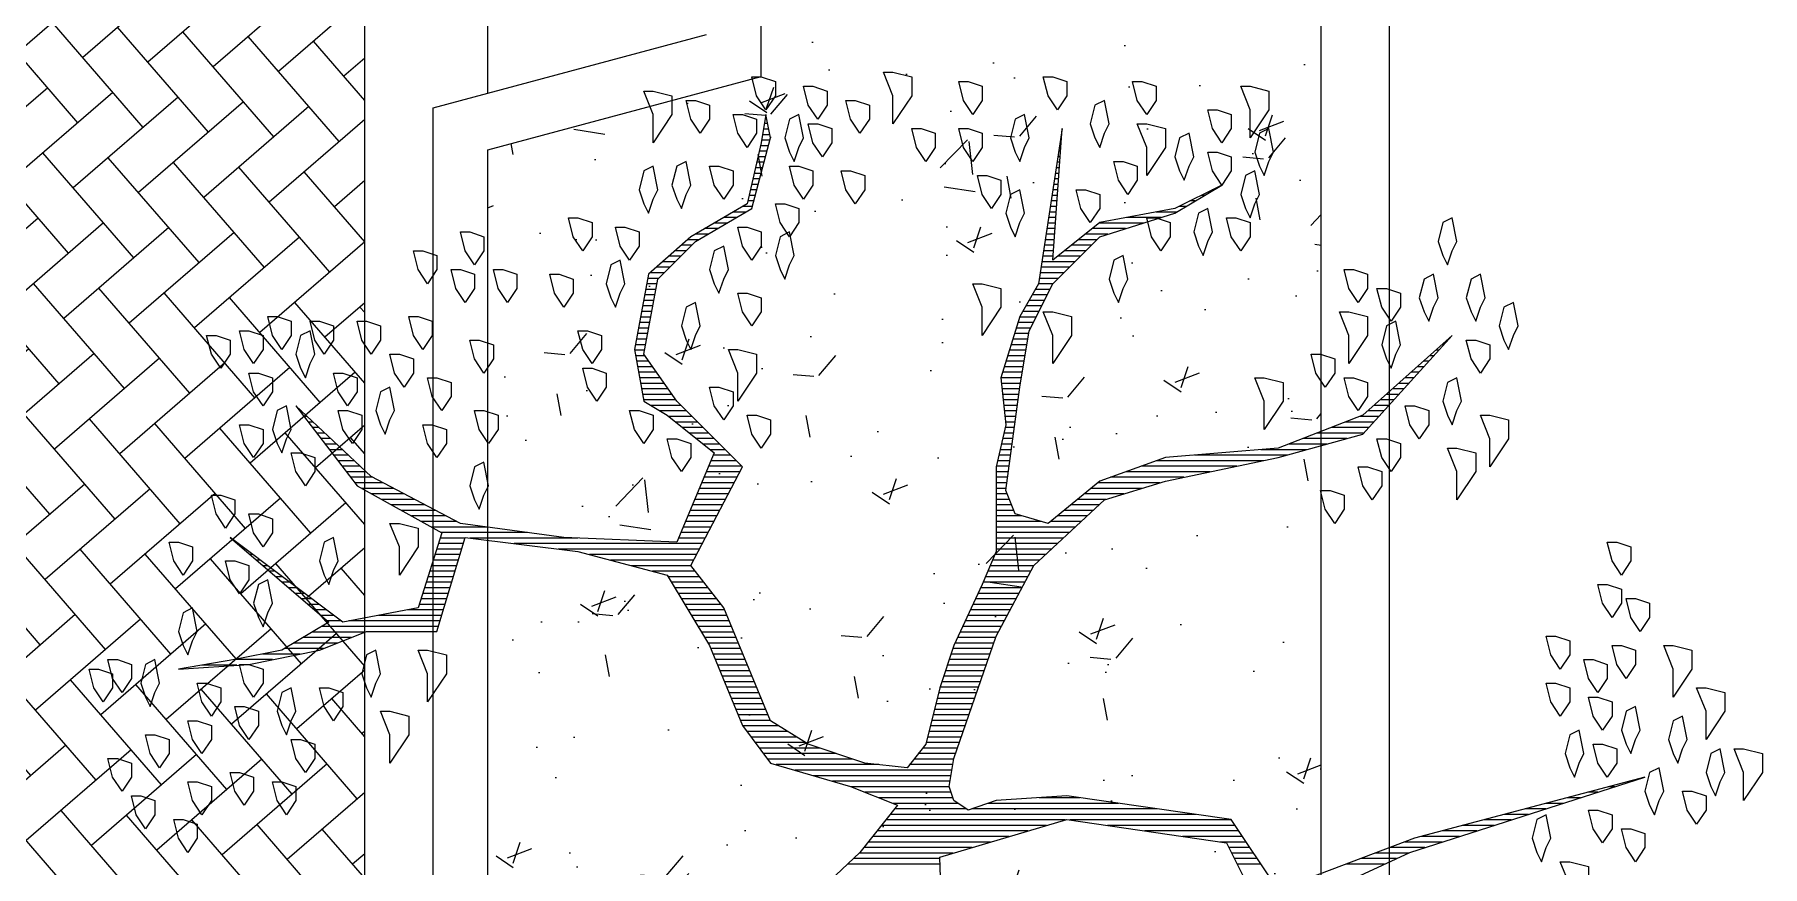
# Model space of a CAD drawing. Header units: metres. Extents: x 12093 to 20303, y 514 to 1412.
# Drawn here: x 19839.385 to 19843.178, y 792.798 to 794.624 of the extents above; entities that cross this region are included whole.
import ezdxf

# ---------------------------------------------------------------- set-up
doc = ezdxf.new("R2010")
doc.units = ezdxf.units.M
doc.layers.get('0').update_dxf_attribs({"lineweight": 13})
for name, color, linetype, lineweight in [('0-JARDI', 72, 'Continuous', 13), ('ARBOLES', 52, 'Continuous', 13), ('grass', 64, 'Continuous', 13), ('MANZANAS-ORIGINALES', 147, 'Continuous', 9), ('text.-piso', 35, 'Continuous', 5)]:
    doc.layers.add(name, color=color, linetype=linetype, lineweight=lineweight)

# ---------------------------------------------------------------- blocks, each defined once
blk = doc.blocks.new('*X7')
at = {"color": 0}
for p, q in [((16.8996, 16.6), (16.9686, 16.6)), ((17.1231, 16.6), (17.1663, 16.6)), ((17.7037, 16.6), (17.8712, 16.6)), ((16.8265, 16.57), (16.8895, 16.57)), ((16.8565, 16.58), (16.9159, 16.58)), ((16.8781, 16.59), (16.9423, 16.59)), ((17.1297, 16.59), (17.1713, 16.59)), ((17.1364, 16.58), (17.1763, 16.58)), ((17.1431, 16.57), (17.1813, 16.57)), ((17.646, 16.57), (17.8418, 16.57)), ((17.6798, 16.58), (17.8501, 16.58)), ((17.7041, 16.59), (17.8606, 16.59)), ((16.7328, 16.54), (16.7955, 16.54)), ((16.764, 16.55), (16.8332, 16.55)), ((16.7953, 16.56), (16.8632, 16.56)), ((17.1497, 16.56), (17.1971, 16.56)), ((17.1564, 16.55), (17.2651, 16.55)), ((17.163, 16.54), (17.3331, 16.54)), ((17.5448, 16.54), (17.8178, 16.54)), ((17.5785, 16.55), (17.8258, 16.55)), ((17.6123, 16.56), (17.8338, 16.56)), ((16.639, 16.51), (16.6824, 16.51)), ((16.6703, 16.52), (16.7201, 16.52)), ((16.7015, 16.53), (16.7578, 16.53)), ((17.1697, 16.53), (17.401, 16.53)), ((17.1764, 16.52), (17.469, 16.52)), ((17.2412, 16.51), (17.7938, 16.51)), ((17.4773, 16.52), (17.8018, 16.52)), ((17.511, 16.53), (17.8098, 16.53)), ((16.5453, 16.48), (16.5693, 16.48)), ((16.5765, 16.49), (16.607, 16.49)), ((16.6078, 16.5), (16.6447, 16.5)), ((17.3112, 16.5), (17.6466, 16.5)), ((17.3812, 16.49), (17.6166, 16.49)), ((17.4512, 16.48), (17.5245, 16.48)), ((17.6564, 16.5), (17.7858, 16.5)), ((17.6714, 16.49), (17.7899, 16.49)), ((17.6804, 16.48), (17.8149, 16.48)), ((16.4515, 16.45), (16.4563, 16.45)), ((16.4828, 16.46), (16.494, 16.46)), ((16.514, 16.47), (16.5317, 16.47)), ((17.6837, 16.47), (17.8399, 16.47)), ((17.6855, 16.45), (17.8986, 16.45)), ((17.687, 16.46), (17.8649, 16.46)), ((17.6805, 16.42), (17.7592, 16.42)), ((17.6822, 16.43), (17.9666, 16.43)), ((17.6839, 16.44), (17.9326, 16.44)), ((17.8145, 16.42), (18.0006, 16.42)), ((17.6722, 16.39), (17.7352, 16.39)), ((17.6757, 16.4), (17.7432, 16.4)), ((17.6789, 16.41), (17.7512, 16.41)), ((17.8617, 16.41), (18.0157, 16.41)), ((17.8916, 16.4), (18.0232, 16.4)), ((17.9216, 16.39), (18.0307, 16.39)), ((17.6584, 16.35), (17.7214, 16.35)), ((17.6618, 16.36), (17.7239, 16.36)), ((17.6653, 16.37), (17.7264, 16.37)), ((17.6687, 16.38), (17.7289, 16.38)), ((17.9473, 16.38), (18.0382, 16.38)), ((17.9633, 16.37), (18.0457, 16.37)), ((17.9793, 16.36), (18.0532, 16.36)), ((17.9953, 16.35), (18.0607, 16.35)), ((17.648, 16.32), (17.7139, 16.32)), ((17.6514, 16.33), (17.7164, 16.33)), ((17.6549, 16.34), (17.7189, 16.34)), ((18.0106, 16.34), (18.0651, 16.34)), ((18.0147, 16.33), (18.0692, 16.33)), ((18.0189, 16.32), (18.0733, 16.32)), ((17.6376, 16.29), (17.7064, 16.29)), ((17.6411, 16.3), (17.7089, 16.3)), ((17.6445, 16.31), (17.7114, 16.31)), ((18.0231, 16.31), (18.0774, 16.31)), ((18.0272, 16.3), (18.0816, 16.3)), ((18.0314, 16.29), (18.0857, 16.29)), ((17.6272, 16.26), (17.6971, 16.26)), ((17.6307, 16.27), (17.7005, 16.27)), ((17.6341, 16.28), (17.7038, 16.28)), ((18.0356, 16.28), (18.0898, 16.28)), ((18.0397, 16.27), (18.0939, 16.27)), ((18.0439, 16.26), (18.098, 16.26)), ((17.6168, 16.23), (17.6871, 16.23)), ((17.6203, 16.24), (17.6905, 16.24)), ((17.6237, 16.25), (17.6938, 16.25)), ((18.0481, 16.25), (18.1021, 16.25)), ((18.0522, 16.24), (18.1063, 16.24)), ((18.0564, 16.23), (18.1104, 16.23)), ((18.9115, 16.23), (18.9795, 16.23)), ((18.9759, 16.24), (19.0395, 16.24)), ((17.6064, 16.2), (17.6766, 16.2)), ((17.6099, 16.21), (17.6805, 16.21)), ((17.6134, 16.22), (17.6838, 16.22)), ((18.0606, 16.22), (18.1145, 16.22)), ((18.0647, 16.21), (18.1186, 16.21)), ((18.0689, 16.2), (18.1236, 16.2)), ((18.7941, 16.2), (18.873, 16.2)), ((18.8191, 16.21), (18.8896, 16.21)), ((18.8615, 16.22), (18.9295, 16.22)), ((17.5928, 16.17), (17.6627, 16.17)), ((17.5981, 16.18), (17.6673, 16.18)), ((17.603, 16.19), (17.6719, 16.19)), ((18.0731, 16.19), (18.1296, 16.19)), ((18.0772, 16.18), (18.1356, 16.18)), ((18.0814, 16.17), (18.1416, 16.17)), ((18.6114, 16.17), (18.823, 16.17)), ((18.7441, 16.18), (18.8396, 16.18)), ((18.7691, 16.19), (18.8563, 16.19)), ((17.5768, 16.14), (17.6489, 16.14)), ((17.5821, 16.15), (17.6535, 16.15)), ((17.5874, 16.16), (17.6581, 16.16)), ((18.0856, 16.16), (18.1476, 16.16)), ((18.0897, 16.15), (18.1536, 16.15)), ((18.0939, 16.14), (18.1596, 16.14)), ((18.6024, 16.14), (18.6667, 16.14)), ((18.6054, 16.15), (18.7201, 16.15)), ((18.6084, 16.16), (18.7734, 16.16)), ((18.7869, 16.16), (18.812, 16.16)), ((18.8002, 16.15), (18.8237, 16.15)), ((18.8135, 16.14), (18.8354, 16.14)), ((17.5554, 16.1), (17.6304, 16.1)), ((17.5608, 16.11), (17.635, 16.11)), ((17.5661, 16.12), (17.6396, 16.12)), ((17.5714, 16.13), (17.6443, 16.13)), ((18.1004, 16.13), (18.1656, 16.13)), ((18.1082, 16.12), (18.1716, 16.12)), ((18.116, 16.11), (18.1776, 16.11)), ((18.1237, 16.1), (18.1836, 16.1)), ((18.5904, 16.1), (18.6367, 16.1)), ((18.5934, 16.11), (18.6398, 16.11)), ((18.5964, 16.12), (18.6429, 16.12)), ((18.5994, 16.13), (18.6461, 16.13)), ((18.8269, 16.13), (18.847, 16.13)), ((18.8402, 16.12), (18.8587, 16.12)), ((18.8535, 16.11), (18.8704, 16.11)), ((18.8669, 16.1), (18.882, 16.1)), ((17.5394, 16.07), (17.6174, 16.07)), ((17.5448, 16.08), (17.6216, 16.08)), ((17.5501, 16.09), (17.6259, 16.09)), ((18.1315, 16.09), (18.1896, 16.09)), ((18.1393, 16.08), (18.1956, 16.08)), ((18.1471, 16.07), (18.2239, 16.07)), ((18.5814, 16.07), (18.6273, 16.07)), ((18.5844, 16.08), (18.6304, 16.08)), ((18.5874, 16.09), (18.6336, 16.09)), ((18.8802, 16.09), (18.8937, 16.09)), ((18.8935, 16.08), (18.9054, 16.08)), ((18.9069, 16.07), (18.917, 16.07)), ((17.5127, 16.04), (17.6045, 16.04)), ((17.5234, 16.05), (17.6088, 16.05)), ((17.5341, 16.06), (17.6131, 16.06)), ((18.1444, 16.04), (18.3379, 16.04)), ((18.1497, 16.05), (18.2999, 16.05)), ((18.1549, 16.06), (18.2619, 16.06)), ((18.5724, 16.04), (18.6179, 16.04)), ((18.5754, 16.05), (18.6211, 16.05)), ((18.5784, 16.06), (18.6242, 16.06)), ((18.9202, 16.06), (18.9287, 16.06)), ((18.9335, 16.05), (18.9404, 16.05)), ((18.9469, 16.04), (18.952, 16.04)), ((17.4806, 16.01), (17.6021, 16.01)), ((17.4913, 16.02), (17.6021, 16.02)), ((17.502, 16.03), (17.6021, 16.03)), ((18.1287, 16.01), (18.1773, 16.01)), ((18.1339, 16.02), (18.4746, 16.02)), ((18.1392, 16.03), (18.3946, 16.03)), ((18.3591, 16.01), (18.5546, 16.01)), ((18.5634, 16.01), (18.6086, 16.01)), ((18.5664, 16.02), (18.6117, 16.02)), ((18.5694, 16.03), (18.6148, 16.03)), ((18.9602, 16.03), (18.9637, 16.03)), ((18.9735, 16.02), (18.9754, 16.02)), ((18.9869, 16.01), (18.987, 16.01)), ((17.4484, 15.98), (17.5044, 15.98)), ((17.4591, 15.99), (17.6021, 15.99)), ((17.4698, 16), (17.6021, 16)), ((17.5206, 15.98), (17.6021, 15.98)), ((18.113, 15.98), (18.1646, 15.98)), ((18.1182, 15.99), (18.1688, 15.99)), ((18.1235, 16), (18.173, 16)), ((18.4501, 16), (18.6064, 16)), ((18.5234, 15.99), (18.6244, 15.99)), ((18.5781, 15.98), (18.6424, 15.98)), ((17.4163, 15.95), (17.4677, 15.95)), ((17.427, 15.96), (17.4799, 15.96)), ((17.4377, 15.97), (17.4922, 15.97)), ((17.5556, 15.97), (17.6021, 15.97)), ((17.5707, 15.96), (17.6021, 15.96)), ((17.5747, 15.95), (17.6021, 15.95)), ((18.0973, 15.95), (18.152, 15.95)), ((18.1025, 15.96), (18.1562, 15.96)), ((18.1077, 15.97), (18.1604, 15.97)), ((18.5971, 15.97), (18.6604, 15.97)), ((18.6161, 15.96), (18.6784, 15.96)), ((18.6351, 15.95), (18.6964, 15.95)), ((17.3386, 15.92), (17.431, 15.92)), ((17.3711, 15.93), (17.4433, 15.93)), ((17.4036, 15.94), (17.4555, 15.94)), ((17.5787, 15.94), (17.6021, 15.94)), ((17.5827, 15.93), (17.6021, 15.93)), ((17.5846, 15.92), (17.6021, 15.92)), ((18.0816, 15.92), (18.1394, 15.92)), ((18.0868, 15.93), (18.1436, 15.93)), ((18.092, 15.94), (18.1478, 15.94)), ((18.6541, 15.94), (18.7144, 15.94)), ((18.6731, 15.93), (18.7324, 15.93)), ((18.6921, 15.92), (18.7504, 15.92)), ((17.2149, 15.89), (17.3677, 15.89)), ((17.2629, 15.9), (17.3957, 15.9)), ((17.3061, 15.91), (17.4188, 15.91)), ((17.5805, 15.89), (17.6021, 15.89)), ((17.5819, 15.9), (17.6021, 15.9)), ((17.5832, 15.91), (17.6021, 15.91)), ((18.0658, 15.89), (18.1267, 15.89)), ((18.0711, 15.9), (18.1309, 15.9)), ((18.0763, 15.91), (18.1351, 15.91)), ((18.7111, 15.91), (18.7628, 15.91)), ((18.7301, 15.9), (18.7704, 15.9)), ((18.7421, 15.89), (18.7781, 15.89)), ((17.0401, 15.85), (17.1235, 15.85)), ((17.0761, 15.86), (17.2435, 15.86)), ((17.1189, 15.87), (17.3117, 15.87)), ((17.1669, 15.88), (17.3397, 15.88)), ((17.575, 15.85), (17.5951, 15.85)), ((17.5764, 15.86), (17.5974, 15.86)), ((17.5778, 15.87), (17.5996, 15.87)), ((17.5791, 15.88), (17.6018, 15.88)), ((18.0627, 15.88), (18.1225, 15.88)), ((18.0727, 15.87), (18.1183, 15.87)), ((18.0827, 15.86), (18.1141, 15.86)), ((18.0927, 15.85), (18.1197, 15.85)), ((18.7528, 15.88), (18.7857, 15.88)), ((18.7634, 15.87), (18.7934, 15.87)), ((18.7741, 15.86), (18.801, 15.86)), ((18.7848, 15.85), (18.8087, 15.85)), ((16.9371, 15.82), (17.0215, 15.82)), ((16.9681, 15.83), (17.0472, 15.83)), ((17.0041, 15.84), (17.0729, 15.84)), ((17.5709, 15.82), (17.5885, 15.82)), ((17.5723, 15.83), (17.5907, 15.83)), ((17.5737, 15.84), (17.5929, 15.84)), ((18.1027, 15.84), (18.1322, 15.84)), ((18.1127, 15.83), (18.1447, 15.83)), ((18.1227, 15.82), (18.1572, 15.82)), ((18.7954, 15.84), (18.8163, 15.84)), ((18.8061, 15.83), (18.824, 15.83)), ((18.8168, 15.82), (18.8316, 15.82)), ((16.91, 15.79), (16.9444, 15.79)), ((16.919, 15.8), (16.9701, 15.8)), ((16.9281, 15.81), (16.9958, 15.81)), ((17.5669, 15.79), (17.5866, 15.79)), ((17.5682, 15.8), (17.5856, 15.8)), ((17.5696, 15.81), (17.5863, 15.81)), ((18.1327, 15.81), (18.1697, 15.81)), ((18.1427, 15.8), (18.1822, 15.8)), ((18.1527, 15.79), (18.1947, 15.79)), ((18.8274, 15.81), (18.8393, 15.81)), ((18.8381, 15.8), (18.8469, 15.8)), ((18.8488, 15.79), (18.8545, 15.79)), ((16.8829, 15.76), (16.9077, 15.76)), ((16.8919, 15.77), (16.9189, 15.77)), ((16.9009, 15.78), (16.9301, 15.78)), ((17.5628, 15.76), (17.5896, 15.76)), ((17.5641, 15.77), (17.5886, 15.77)), ((17.5655, 15.78), (17.5876, 15.78)), ((18.1627, 15.78), (18.2105, 15.78)), ((18.1727, 15.77), (18.2271, 15.77)), ((18.182, 15.76), (18.2403, 15.76)), ((18.8594, 15.78), (18.8622, 15.78)), ((16.8557, 15.73), (16.8742, 15.73)), ((16.8648, 15.74), (16.8853, 15.74)), ((16.8738, 15.75), (16.8965, 15.75)), ((17.5585, 15.73), (17.5926, 15.73)), ((17.56, 15.74), (17.5916, 15.74)), ((17.5614, 15.75), (17.5906, 15.75)), ((18.189, 15.75), (18.2422, 15.75)), ((18.196, 15.74), (18.244, 15.74)), ((18.203, 15.73), (18.2458, 15.73)), ((16.8286, 15.7), (16.8406, 15.7)), ((16.8376, 15.71), (16.8518, 15.71)), ((16.8467, 15.72), (16.863, 15.72)), ((17.5535, 15.7), (17.5875, 15.7)), ((17.5551, 15.71), (17.5906, 15.71)), ((17.5568, 15.72), (17.5936, 15.72)), ((18.21, 15.72), (18.2476, 15.72)), ((18.217, 15.71), (18.2494, 15.71)), ((18.224, 15.7), (18.2512, 15.7)), ((16.8014, 15.67), (16.8071, 15.67)), ((16.8105, 15.68), (16.8183, 15.68)), ((16.8195, 15.69), (16.8295, 15.69)), ((17.5485, 15.67), (17.5783, 15.67)), ((17.5501, 15.68), (17.5814, 15.68)), ((17.5518, 15.69), (17.5844, 15.69)), ((18.231, 15.69), (18.2531, 15.69)), ((18.238, 15.68), (18.2549, 15.68)), ((18.2385, 15.67), (18.2567, 15.67)), ((16.7833, 15.65), (16.7848, 15.65)), ((16.7924, 15.66), (16.7959, 15.66)), ((17.5435, 15.64), (17.5691, 15.64)), ((17.5451, 15.65), (17.5721, 15.65)), ((17.5468, 15.66), (17.5752, 15.66)), ((18.2329, 15.64), (18.2515, 15.64)), ((18.2348, 15.65), (18.2534, 15.65)), ((18.2367, 15.66), (18.2553, 15.66)), ((17.5252, 15.6), (17.5543, 15.6)), ((17.5302, 15.61), (17.5598, 15.61)), ((17.5352, 15.62), (17.5629, 15.62)), ((17.5402, 15.63), (17.566, 15.63)), ((18.2254, 15.6), (18.244, 15.6)), ((18.2273, 15.61), (18.2459, 15.61)), ((18.2292, 15.62), (18.2478, 15.62)), ((18.231, 15.63), (18.2497, 15.63)), ((17.5102, 15.57), (17.5372, 15.57)), ((17.5152, 15.58), (17.5429, 15.58)), ((17.5202, 15.59), (17.5486, 15.59)), ((18.2198, 15.57), (18.2384, 15.57)), ((18.2217, 15.58), (18.2403, 15.58)), ((18.2235, 15.59), (18.2422, 15.59)), ((17.4903, 15.54), (17.5241, 15.54)), ((17.5002, 15.55), (17.5257, 15.55)), ((17.5052, 15.56), (17.5315, 15.56)), ((18.2132, 15.54), (18.2328, 15.54)), ((18.216, 15.55), (18.2347, 15.55)), ((18.2179, 15.56), (18.2365, 15.56)), ((17.4603, 15.51), (17.5196, 15.51)), ((17.4703, 15.52), (17.5211, 15.52)), ((17.4803, 15.53), (17.5226, 15.53)), ((18.1832, 15.51), (18.2059, 15.51)), ((18.1932, 15.52), (18.2171, 15.52)), ((18.2032, 15.53), (18.2284, 15.53)), ((17.4303, 15.48), (17.4661, 15.48)), ((17.4403, 15.49), (17.4786, 15.49)), ((17.4503, 15.5), (17.4911, 15.5)), ((17.4981, 15.48), (17.515, 15.48)), ((17.4988, 15.49), (17.5165, 15.49)), ((17.4996, 15.5), (17.5181, 15.5)), ((18.1532, 15.48), (18.1721, 15.48)), ((18.1632, 15.49), (18.1834, 15.49)), ((18.1732, 15.5), (18.1946, 15.5)), ((17.368, 15.45), (17.4286, 15.45)), ((17.4, 15.46), (17.4411, 15.46)), ((17.4203, 15.47), (17.4536, 15.47)), ((17.496, 15.45), (17.5105, 15.45)), ((17.4967, 15.46), (17.512, 15.46)), ((17.4974, 15.47), (17.5135, 15.47)), ((18.1066, 15.45), (18.1297, 15.45)), ((18.1238, 15.46), (18.1468, 15.46)), ((18.1409, 15.47), (18.1609, 15.47)), ((17.2754, 15.42), (17.3128, 15.42)), ((17.304, 15.43), (17.3661, 15.43)), ((17.336, 15.44), (17.4161, 15.44)), ((17.4938, 15.42), (17.5059, 15.42)), ((17.4946, 15.43), (17.5074, 15.43)), ((17.4953, 15.44), (17.509, 15.44)), ((18.0552, 15.42), (18.0783, 15.42)), ((18.0723, 15.43), (18.0954, 15.43)), ((18.0895, 15.44), (18.1126, 15.44)), ((17.2254, 15.39), (17.2317, 15.39)), ((17.242, 15.4), (17.2517, 15.4)), ((17.2587, 15.41), (17.2717, 15.41)), ((17.4917, 15.39), (17.5014, 15.39)), ((17.4924, 15.4), (17.5029, 15.4)), ((17.4931, 15.41), (17.5044, 15.41)), ((18.038, 15.39), (18.0493, 15.39)), ((18.0407, 15.4), (18.0516, 15.4)), ((18.0433, 15.41), (18.0611, 15.41)), ((17.2087, 15.38), (17.2117, 15.38)), ((17.4888, 15.35), (17.4953, 15.35)), ((17.4896, 15.36), (17.4968, 15.36)), ((17.4903, 15.37), (17.4984, 15.37)), ((17.491, 15.38), (17.4999, 15.38)), ((18.0273, 15.35), (18.0401, 15.35)), ((18.03, 15.36), (18.0424, 15.36)), ((18.0327, 15.37), (18.0447, 15.37)), ((18.0353, 15.38), (18.047, 15.38)), ((17.4867, 15.32), (17.4908, 15.32)), ((17.4874, 15.33), (17.4923, 15.33)), ((17.4881, 15.34), (17.4938, 15.34)), ((18.0193, 15.32), (18.0332, 15.32)), ((18.022, 15.33), (18.0355, 15.33)), ((18.0247, 15.34), (18.0378, 15.34)), ((17.4846, 15.29), (17.4862, 15.29)), ((17.4853, 15.3), (17.4877, 15.3)), ((17.486, 15.31), (17.4893, 15.31)), ((18.0113, 15.29), (18.0265, 15.29)), ((18.014, 15.3), (18.0286, 15.3)), ((18.0167, 15.31), (18.0309, 15.31)), ((17.4831, 15.27), (17.4832, 15.27)), ((17.4838, 15.28), (17.4847, 15.28)), ((18.0115, 15.28), (18.0249, 15.28)), ((18.0135, 15.27), (18.0232, 15.27)), ((18.0155, 15.26), (18.0215, 15.26)), ((18.0175, 15.25), (18.0199, 15.25))]:
    blk.add_line(p, q, dxfattribs=at)
blk = doc.blocks.new('ARBUSTO6')
at = {"layer": 'ARBOLES', "color": 7}
for points in [[(-0.0473, 0.3354), (-0.0388, 0.0803), (-0.2684, 0.0122), (-0.5575, 0.0548), (-0.6256, 0.1908)], [(-0.6511, 0.1823), (-0.8892, 0.0718), (-1.3144, -0.0643), (-0.8977, 0.0463), (-0.6511, 0.1398), (-0.566, 0.0122), (-0.2684, -0.0303), (-0.1408, -0.0218), (-0.0898, -0.0048), (-0.0643, -0.0218), (-0.0558, -0.0473), (-0.0643, -0.0983), (-0.1408, -0.3194), (-0.2089, -0.447), (-0.3364, -0.566), (-0.447, -0.6001), (-0.6511, -0.6426), (-0.8041, -0.6851), (-0.9657, -0.8637), (-0.8041, -0.7191), (-0.6511, -0.6596), (-0.447, -0.6426), (-0.3279, -0.6001), (-0.2344, -0.5235), (-0.1748, -0.5405), (-0.1578, -0.583), (-0.1833, -0.7701), (-0.2004, -0.8722), (-0.2429, -0.9572), (-0.3279, -1.0423), (-0.464, -1.0848), (-0.549, -1.1358), (-0.464, -1.0933), (-0.3279, -1.0678), (-0.2429, -0.9997), (-0.2599, -1.2379), (-0.2174, -0.9572), (-0.1833, -0.8977), (-0.1493, -0.7871), (-0.1578, -0.7021), (-0.1408, -0.6256), (-0.1408, -0.5405), (-0.1408, -0.4725), (-0.1153, -0.413), (-0.0643, -0.3024), (-0.0388, -0.2259), (-0.0133, -0.1238), (0.0207, -0.0813), (0.0973, -0.0898), (0.1993, -0.1238), (0.2674, -0.1663), (0.3524, -0.3704), (0.4119, -0.447), (0.3184, -0.6256), (0.4374, -0.7446), (0.497, -0.8297), (0.4715, -0.9657), (0.4034, -1.0338), (0.3014, -1.0933), (0.2674, -1.2209), (0.2759, -1.2634), (0.2844, -1.2123), (0.3099, -1.1018), (0.4119, -1.0423), (0.4885, -0.9742), (0.514, -0.8382), (0.497, -0.7446), (0.4544, -0.7191), (0.3694, -0.6511), (0.4374, -0.4895), (0.6415, -0.498), (0.8286, -0.5235), (0.9902, -0.6086), (1.1263, -0.7361), (1.0157, -0.5915), (0.8626, -0.5065), (0.9052, -0.3704), (1.0412, -0.3449), (1.2453, -0.498), (1.0667, -0.3449), (1.1518, -0.2939), (1.2368, -0.2769), (1.3389, -0.2599), (1.2113, -0.2684), (1.0837, -0.2939), (0.9987, -0.3279), (0.8711, -0.3279), (0.8201, -0.498), (0.616, -0.4725), (0.4544, -0.43), (0.3779, -0.3024), (0.3184, -0.1578), (0.2674, -0.0898), (0.1228, -0.0473), (0.0378, -0.0133), (0.1058, 0.0718), (0.2674, 0.2248)]]:
    blk.add_lwpolyline(points, dxfattribs=at)
at = {"layer": 'ARBOLES'}
for points in [[(-1.1783, 0.0888), (-1.2123, 0.0973), (-1.2123, 0.1313), (-1.1783, 0.1823), (-1.1783, 0.1313), (-1.1613, 0.0888)], [(-1.2889, 0.0292), (-1.3144, 0.0378), (-1.3144, 0.0633), (-1.2974, 0.0888), (-1.2804, 0.0633), (-1.2718, 0.0292)], [(-1.1358, 0.0633), (-1.1443, 0.0463), (-1.1358, 0.0037), (-1.1188, 0.0122), (-1.1103, 0.0463), (-1.1188, 0.0718), (-1.1273, 0.0888)], [(1.3304, 0.0122), (1.3048, 0.0207), (1.3048, 0.0463), (1.3218, 0.0718), (1.3389, 0.0463), (1.3474, 0.0122)], [(-1.2293, -0.0048), (-1.2548, 0.0037), (-1.2548, 0.0292), (-1.2378, 0.0548), (-1.2208, 0.0292), (-1.2123, -0.0048)], [(-1.3994, -0.0388), (-1.4249, -0.0303), (-1.4249, -0.0048), (-1.4079, 0.0207), (-1.3909, -0.0048), (-1.3824, -0.0388)], [(-1.3399, -0.0218), (-1.3484, -0.0388), (-1.3399, -0.0813), (-1.3229, -0.0728), (-1.3144, -0.0388), (-1.3229, -0.0133), (-1.3314, 0.0037)], [(1.1518, -0.0558), (1.1263, -0.0473), (1.1263, -0.0218), (1.1433, 0.0037), (1.1603, -0.0218), (1.1688, -0.0558)], [(1.3048, -0.0558), (1.2793, -0.0473), (1.2793, -0.0218), (1.2963, 0.0037), (1.3133, -0.0218), (1.3218, -0.0558)], [(1.4069, -0.0303), (1.3814, -0.0218), (1.3814, 0.0037), (1.3984, 0.0292), (1.4154, 0.0037), (1.4239, -0.0303)], [(-1.493, -0.1153), (-1.527, -0.1068), (-1.527, -0.0728), (-1.493, -0.0218), (-1.493, -0.0728), (-1.4759, -0.1153)], [(-1.4504, -0.0558), (-1.4589, -0.0728), (-1.4504, -0.1153), (-1.4334, -0.1068), (-1.4249, -0.0728), (-1.4334, -0.0473), (-1.4419, -0.0303)], [(1.2283, -0.0728), (1.2028, -0.0643), (1.2028, -0.0388), (1.2198, -0.0133), (1.2368, -0.0388), (1.2453, -0.0728)], [(1.4494, -0.0983), (1.4239, -0.0898), (1.4239, -0.0643), (1.4409, -0.0388), (1.4579, -0.0643), (1.4664, -0.0983)], [(-1.3824, -0.1153), (-1.3909, -0.1323), (-1.3824, -0.1748), (-1.3654, -0.1663), (-1.3569, -0.1323), (-1.3654, -0.1068), (-1.3739, -0.0898)], [(-1.2378, -0.1238), (-1.2633, -0.1153), (-1.2633, -0.0898), (-1.2463, -0.0643), (-1.2293, -0.0898), (-1.2208, -0.1238)], [(-1.1953, -0.0898), (-1.2038, -0.1068), (-1.1953, -0.1493), (-1.1783, -0.1408), (-1.1698, -0.1068), (-1.1783, -0.0813), (-1.1868, -0.0643)], [(0.9562, -0.1834), (0.9222, -0.1748), (0.9222, -0.1408), (0.9562, -0.0898), (0.9562, -0.1408), (0.9732, -0.1834)], [(1.1178, -0.1323), (1.0922, -0.1238), (1.0922, -0.0983), (1.1092, -0.0728), (1.1263, -0.0983), (1.1348, -0.1323)], [(1.3814, -0.1408), (1.3559, -0.1323), (1.3559, -0.1068), (1.3729, -0.0813), (1.3899, -0.1068), (1.3984, -0.1408)], [(-1.2974, -0.1323), (-1.3059, -0.1493), (-1.2974, -0.1919), (-1.2804, -0.1834), (-1.2718, -0.1493), (-1.2804, -0.1238), (-1.2889, -0.1068)], [(1.3048, -0.1663), (1.2793, -0.1578), (1.2793, -0.1323), (1.2963, -0.1068), (1.3133, -0.1323), (1.3218, -0.1663)], [(-1.4249, -0.2259), (-1.4589, -0.2174), (-1.4589, -0.1834), (-1.4249, -0.1323), (-1.4249, -0.1834), (-1.4079, -0.2259)], [(-1.2293, -0.2089), (-1.2548, -0.2004), (-1.2548, -0.1748), (-1.2378, -0.1493), (-1.2208, -0.1748), (-1.2123, -0.2089)], [(1.1348, -0.1663), (1.1263, -0.1834), (1.1348, -0.2259), (1.1518, -0.2174), (1.1603, -0.1834), (1.1518, -0.1578), (1.1433, -0.1408)], [(1.2198, -0.1919), (1.1943, -0.1834), (1.1943, -0.1578), (1.2113, -0.1323), (1.2283, -0.1578), (1.2368, -0.1919)], [(-1.1528, -0.2344), (-1.1783, -0.2259), (-1.1783, -0.2004), (-1.1613, -0.1748), (-1.1443, -0.2004), (-1.1358, -0.2344)], [(1.0667, -0.2259), (1.0412, -0.2174), (1.0412, -0.1919), (1.0582, -0.1663), (1.0752, -0.1919), (1.0837, -0.2259)], [(1.2878, -0.2344), (1.2623, -0.2259), (1.2623, -0.2004), (1.2793, -0.1748), (1.2963, -0.2004), (1.3048, -0.2344)], [(-1.3654, -0.3024), (-1.3994, -0.2939), (-1.3994, -0.2599), (-1.3654, -0.2089), (-1.3654, -0.2599), (-1.3484, -0.3024)], [(-1.2208, -0.2769), (-1.2463, -0.2684), (-1.2463, -0.2429), (-1.2293, -0.2174), (-1.2123, -0.2429), (-1.2038, -0.2769)], [(0.8881, -0.2939), (0.8541, -0.2854), (0.8541, -0.2514), (0.8881, -0.2004), (0.8881, -0.2514), (0.9052, -0.2939)], [(0.9817, -0.2344), (0.9732, -0.2514), (0.9817, -0.2939), (0.9987, -0.2854), (1.0072, -0.2514), (0.9987, -0.2259), (0.9902, -0.2089)], [(1.2113, -0.2684), (1.1858, -0.2599), (1.1858, -0.2344), (1.2028, -0.2089), (1.2198, -0.2344), (1.2283, -0.2684)], [(1.3814, -0.2174), (1.3729, -0.2344), (1.3814, -0.2769), (1.3984, -0.2684), (1.4069, -0.2344), (1.3984, -0.2089), (1.3899, -0.1919)], [(1.4494, -0.2769), (1.4239, -0.2684), (1.4239, -0.2429), (1.4409, -0.2174), (1.4579, -0.2429), (1.4664, -0.2769)], [(1.4834, -0.2599), (1.4579, -0.2514), (1.4579, -0.2259), (1.4749, -0.2004), (1.4919, -0.2259), (1.5004, -0.2599)], [(-1.2718, -0.3024), (-1.2974, -0.2939), (-1.2974, -0.2684), (-1.2804, -0.2429), (-1.2633, -0.2684), (-1.2548, -0.3024)], [(-1.1528, -0.3194), (-1.1783, -0.3109), (-1.1783, -0.2854), (-1.1613, -0.2599), (-1.1443, -0.2854), (-1.1358, -0.3194)], [(1.3133, -0.3109), (1.3048, -0.3279), (1.3133, -0.3704), (1.3304, -0.3619), (1.3389, -0.3279), (1.3304, -0.3024), (1.3218, -0.2854)], [(-1.2974, -0.3875), (-1.3229, -0.3789), (-1.3229, -0.3534), (-1.3059, -0.3279), (-1.2889, -0.3534), (-1.2804, -0.3875)], [(1.1773, -0.3619), (1.1688, -0.3789), (1.1773, -0.4215), (1.1943, -0.413), (1.2028, -0.3789), (1.1943, -0.3534), (1.1858, -0.3364)], [(-1.2463, -0.413), (-1.2718, -0.4045), (-1.2718, -0.3789), (-1.2548, -0.3534), (-1.2378, -0.3789), (-1.2293, -0.413)], [(1.2368, -0.4555), (1.2113, -0.447), (1.2113, -0.4215), (1.2283, -0.396), (1.2453, -0.4215), (1.2538, -0.4555)], [(-1.2633, -0.4895), (-1.2889, -0.481), (-1.2889, -0.4555), (-1.2718, -0.43), (-1.2548, -0.4555), (-1.2463, -0.4895)], [(0.9392, -0.5235), (0.9052, -0.515), (0.9052, -0.481), (0.9392, -0.43), (0.9392, -0.481), (0.9562, -0.5235)], [(1.0582, -0.4385), (1.0497, -0.4555), (1.0582, -0.498), (1.0752, -0.4895), (1.0837, -0.4555), (1.0752, -0.43), (1.0667, -0.413)], [(1.3389, -0.4895), (1.3133, -0.481), (1.3133, -0.4555), (1.3304, -0.43), (1.3474, -0.4555), (1.3559, -0.4895)], [(1.1943, -0.5405), (1.1688, -0.532), (1.1688, -0.5065), (1.1858, -0.481), (1.2028, -0.5065), (1.2113, -0.5405)], [(-0.7446, -0.583), (-0.7701, -0.5745), (-0.7701, -0.549), (-0.7531, -0.5235), (-0.7361, -0.549), (-0.7276, -0.583)], [(1.2623, -0.5745), (1.2368, -0.566), (1.2368, -0.5405), (1.2538, -0.515), (1.2708, -0.5405), (1.2793, -0.5745)], [(0.7861, -0.5745), (0.7776, -0.5915), (0.7861, -0.6341), (0.8031, -0.6256), (0.8116, -0.5915), (0.8031, -0.566), (0.7946, -0.549)], [(-0.9742, -0.6596), (-1.0082, -0.6511), (-1.0082, -0.6171), (-0.9742, -0.566), (-0.9742, -0.6171), (-0.9572, -0.6596)], [(-0.8126, -0.6256), (-0.8381, -0.6171), (-0.8381, -0.5915), (-0.8211, -0.566), (-0.8041, -0.5915), (-0.7956, -0.6256)], [(1.1178, -0.6511), (1.0922, -0.6426), (1.0922, -0.6171), (1.1092, -0.5915), (1.1263, -0.6171), (1.1348, -0.6511)], [(-0.8467, -0.6766), (-0.8722, -0.6681), (-0.8722, -0.6426), (-0.8552, -0.6171), (-0.8381, -0.6426), (-0.8296, -0.6766)], [(0.4374, -0.6766), (0.4119, -0.6681), (0.4119, -0.6426), (0.4289, -0.6171), (0.4459, -0.6426), (0.4544, -0.6766)], [(-1.0337, -0.7191), (-1.0678, -0.7106), (-1.0678, -0.6766), (-1.0337, -0.6256), (-1.0337, -0.6766), (-1.0167, -0.7191)], [(0.8796, -0.7021), (0.8541, -0.6936), (0.8541, -0.6681), (0.8711, -0.6426), (0.8881, -0.6681), (0.8967, -0.7021)], [(1.1433, -0.6766), (1.1348, -0.6936), (1.1433, -0.7361), (1.1603, -0.7276), (1.1688, -0.6936), (1.1603, -0.6681), (1.1518, -0.6511)], [(1.2113, -0.7021), (1.1858, -0.6936), (1.1858, -0.6681), (1.2028, -0.6426), (1.2198, -0.6681), (1.2283, -0.7021)], [(-0.8977, -0.7361), (-0.9232, -0.7276), (-0.9232, -0.7021), (-0.9062, -0.6766), (-0.8892, -0.7021), (-0.8807, -0.7361)], [(0.2929, -0.7191), (0.2674, -0.7106), (0.2674, -0.6851), (0.2844, -0.6596), (0.3014, -0.6851), (0.3099, -0.7191)], [(0.5055, -0.7276), (0.48, -0.7191), (0.48, -0.6936), (0.497, -0.6681), (0.514, -0.6936), (0.5225, -0.7276)], [(0.7861, -0.7276), (0.7606, -0.7191), (0.7606, -0.6936), (0.7776, -0.6681), (0.7946, -0.6936), (0.8031, -0.7276)], [(0.9562, -0.7106), (0.9477, -0.7276), (0.9562, -0.7701), (0.9732, -0.7616), (0.9817, -0.7276), (0.9732, -0.7021), (0.9647, -0.6851)], [(1.0327, -0.7276), (1.0072, -0.7191), (1.0072, -0.6936), (1.0242, -0.6681), (1.0412, -0.6936), (1.0497, -0.7276)], [(-0.9742, -0.7276), (-0.9827, -0.7446), (-0.9742, -0.7871), (-0.9572, -0.7786), (-0.9487, -0.7446), (-0.9572, -0.7191), (-0.9657, -0.7021)], [(-0.6256, -0.7871), (-0.6596, -0.7786), (-0.6596, -0.7446), (-0.6256, -0.6936), (-0.6256, -0.7446), (-0.6085, -0.7871)], [(0.3609, -0.7701), (0.3354, -0.7616), (0.3354, -0.7361), (0.3524, -0.7106), (0.3694, -0.7361), (0.3779, -0.7701)], [(-0.7871, -0.7871), (-0.8126, -0.7786), (-0.8126, -0.7531), (-0.7956, -0.7276), (-0.7786, -0.7531), (-0.7701, -0.7871)], [(0.3269, -0.8382), (0.2929, -0.8297), (0.2929, -0.7956), (0.3269, -0.7446), (0.3269, -0.7956), (0.3439, -0.8382)], [(0.5905, -0.8042), (0.565, -0.7956), (0.565, -0.7701), (0.582, -0.7446), (0.599, -0.7701), (0.6075, -0.8042)], [(0.8711, -0.7871), (0.8456, -0.7786), (0.8456, -0.7531), (0.8626, -0.7276), (0.8796, -0.7531), (0.8881, -0.7871)], [(1.0412, -0.7956), (1.0157, -0.7871), (1.0157, -0.7616), (1.0327, -0.7361), (1.0497, -0.7616), (1.0582, -0.7956)], [(1.1943, -0.7956), (1.1688, -0.7871), (1.1688, -0.7616), (1.1858, -0.7361), (1.2028, -0.7616), (1.2113, -0.7956)], [(-0.7276, -0.8297), (-0.7531, -0.8212), (-0.7531, -0.7956), (-0.7361, -0.7701), (-0.7191, -0.7956), (-0.7106, -0.8297)], [(0.9392, -0.8297), (0.9137, -0.8212), (0.9137, -0.7956), (0.9307, -0.7701), (0.9477, -0.7956), (0.9562, -0.8297)], [(-1.0082, -0.8552), (-1.0337, -0.8467), (-1.0337, -0.8212), (-1.0167, -0.7956), (-0.9997, -0.8212), (-0.9912, -0.8552)], [(-0.8637, -0.8297), (-0.8722, -0.8467), (-0.8637, -0.8892), (-0.8467, -0.8807), (-0.8381, -0.8467), (-0.8467, -0.8212), (-0.8552, -0.8042)], [(-0.7786, -0.9062), (-0.8126, -0.8977), (-0.8126, -0.8637), (-0.7786, -0.8127), (-0.7786, -0.8637), (-0.7616, -0.9062)], [(-0.2429, -0.9062), (-0.2769, -0.8977), (-0.2769, -0.8637), (-0.2429, -0.8127), (-0.2429, -0.8637), (-0.2259, -0.9062)], [(0.599, -0.8722), (0.5735, -0.8637), (0.5735, -0.8382), (0.5905, -0.8127), (0.6075, -0.8382), (0.616, -0.8722)], [(0.7946, -0.8552), (0.7691, -0.8467), (0.7691, -0.8212), (0.7861, -0.7956), (0.8031, -0.8212), (0.8116, -0.8552)], [(1.1007, -0.8127), (1.0922, -0.8297), (1.1007, -0.8722), (1.1178, -0.8637), (1.1263, -0.8297), (1.1178, -0.8042), (1.1092, -0.7871)], [(1.2113, -0.8722), (1.1858, -0.8637), (1.1858, -0.8382), (1.2028, -0.8127), (1.2198, -0.8382), (1.2283, -0.8722)], [(1.2708, -0.8637), (1.2453, -0.8552), (1.2453, -0.8297), (1.2623, -0.8042), (1.2793, -0.8297), (1.2878, -0.8637)], [(-1.0763, -0.8637), (-1.0848, -0.8807), (-1.0763, -0.9232), (-1.0593, -0.9147), (-1.0507, -0.8807), (-1.0593, -0.8552), (-1.0678, -0.8382)], [(0.4034, -0.8637), (0.3949, -0.8807), (0.4034, -0.9232), (0.4204, -0.9147), (0.4289, -0.8807), (0.4204, -0.8552), (0.4119, -0.8382)], [(0.9052, -0.8977), (0.8796, -0.8892), (0.8796, -0.8637), (0.8967, -0.8382), (0.9137, -0.8637), (0.9222, -0.8977)], [(0.9987, -0.8892), (0.9732, -0.8807), (0.9732, -0.8552), (0.9902, -0.8297), (1.0072, -0.8552), (1.0157, -0.8892)], [(1.0837, -0.8892), (1.0582, -0.8807), (1.0582, -0.8552), (1.0752, -0.8297), (1.0922, -0.8552), (1.1007, -0.8892)], [(1.1603, -0.8977), (1.1348, -0.8892), (1.1348, -0.8637), (1.1518, -0.8382), (1.1688, -0.8637), (1.1773, -0.8977)], [(-0.1153, -0.9572), (-0.1493, -0.9487), (-0.1493, -0.9147), (-0.1153, -0.8637), (-0.1153, -0.9147), (-0.0983, -0.9572)], [(-1.0167, -0.9147), (-1.0252, -0.9317), (-1.0167, -0.9742), (-0.9997, -0.9657), (-0.9912, -0.9317), (-0.9997, -0.9062), (-1.0082, -0.8892)], [(-0.9317, -0.9147), (-0.9402, -0.9317), (-0.9317, -0.9742), (-0.9147, -0.9657), (-0.9062, -0.9317), (-0.9147, -0.9062), (-0.9232, -0.8892)], [(-0.8467, -0.9487), (-0.8722, -0.9402), (-0.8722, -0.9147), (-0.8552, -0.8892), (-0.8381, -0.9147), (-0.8296, -0.9487)], [(0.3099, -0.9402), (0.2844, -0.9317), (0.2844, -0.9062), (0.3014, -0.8807), (0.3184, -0.9062), (0.3269, -0.9402)], [(-0.7871, -0.9827), (-0.8126, -0.9742), (-0.8126, -0.9487), (-0.7956, -0.9232), (-0.7786, -0.9487), (-0.7701, -0.9827)], [(-0.3704, -0.9487), (-0.3789, -0.9657), (-0.3704, -1.0082), (-0.3534, -0.9997), (-0.3449, -0.9657), (-0.3534, -0.9402), (-0.3619, -0.9232)], [(0.5395, -0.9402), (0.531, -0.9572), (0.5395, -0.9997), (0.5565, -0.9912), (0.565, -0.9572), (0.5565, -0.9317), (0.548, -0.9147)], [(0.65, -0.9742), (0.6245, -0.9657), (0.6245, -0.9402), (0.6415, -0.9147), (0.6585, -0.9402), (0.667, -0.9742)], [(0.7521, -0.9827), (0.7266, -0.9742), (0.7266, -0.9487), (0.7436, -0.9232), (0.7606, -0.9487), (0.7691, -0.9827)], [(0.8286, -0.9827), (0.8031, -0.9742), (0.8031, -0.9487), (0.8201, -0.9232), (0.8371, -0.9487), (0.8456, -0.9827)], [(0.2333, -0.9912), (0.2248, -1.0082), (0.2333, -1.0508), (0.2504, -1.0423), (0.2589, -1.0082), (0.2504, -0.9827), (0.2418, -0.9657)], [(0.3524, -0.9657), (0.3439, -0.9827), (0.3524, -1.0253), (0.3694, -1.0168), (0.3779, -0.9827), (0.3694, -0.9572), (0.3609, -0.9402)], [(0.8967, -1.0168), (0.8711, -1.0082), (0.8711, -0.9827), (0.8881, -0.9572), (0.9052, -0.9827), (0.9137, -1.0168)], [(-0.9657, -1.0168), (-0.9742, -1.0338), (-0.9657, -1.0763), (-0.9487, -1.0678), (-0.9402, -1.0338), (-0.9487, -1.0082), (-0.9572, -0.9912)], [(0.3099, -1.0593), (0.2844, -1.0508), (0.2844, -1.0253), (0.3014, -0.9997), (0.3184, -1.0253), (0.3269, -1.0593)], [(0.531, -1.0593), (0.5055, -1.0508), (0.5055, -1.0253), (0.5225, -0.9997), (0.5395, -1.0253), (0.548, -1.0593)], [(0.8116, -1.0508), (0.7861, -1.0423), (0.7861, -1.0168), (0.8031, -0.9912), (0.8201, -1.0168), (0.8286, -1.0508)], [(-0.5745, -1.0763), (-0.6, -1.0678), (-0.6, -1.0423), (-0.583, -1.0168), (-0.566, -1.0423), (-0.5575, -1.0763)], [(-0.5235, -1.0338), (-0.532, -1.0508), (-0.5235, -1.0933), (-0.5065, -1.0848), (-0.498, -1.0508), (-0.5065, -1.0253), (-0.515, -1.0082)], [(-0.43, -1.0763), (-0.4555, -1.0678), (-0.4555, -1.0423), (-0.4385, -1.0168), (-0.4215, -1.0423), (-0.413, -1.0763)], [(0.616, -1.0763), (0.5905, -1.0678), (0.5905, -1.0423), (0.6075, -1.0168), (0.6245, -1.0423), (0.633, -1.0763)], [(-0.1833, -1.0678), (-0.1919, -1.0848), (-0.1833, -1.1273), (-0.1663, -1.1188), (-0.1578, -1.0848), (-0.1663, -1.0593), (-0.1748, -1.0423)], [(0.2418, -1.1018), (0.2163, -1.0933), (0.2163, -1.0678), (0.2333, -1.0423), (0.2504, -1.0678), (0.2589, -1.1018)], [(-0.6085, -1.1018), (-0.617, -1.1188), (-0.6085, -1.1613), (-0.5915, -1.1528), (-0.583, -1.1188), (-0.5915, -1.0933), (-0.6, -1.0763)], [(-0.3024, -1.1273), (-0.3279, -1.1188), (-0.3279, -1.0933), (-0.3109, -1.0678), (-0.2939, -1.0933), (-0.2854, -1.1273)], [(-0.1238, -1.1528), (-0.1493, -1.1443), (-0.1493, -1.1188), (-0.1323, -1.0933), (-0.1153, -1.1188), (-0.1068, -1.1528)], [(0.4204, -1.1188), (0.4119, -1.1358), (0.4204, -1.1783), (0.4374, -1.1698), (0.4459, -1.1358), (0.4374, -1.1103), (0.4289, -1.0933)], [(0.48, -1.1103), (0.4715, -1.1273), (0.48, -1.1698), (0.497, -1.1613), (0.5055, -1.1273), (0.497, -1.1018), (0.4885, -1.0848)], [(-0.3704, -1.1783), (-0.3959, -1.1698), (-0.3959, -1.1443), (-0.3789, -1.1188), (-0.3619, -1.1443), (-0.3534, -1.1783)], [(0.1228, -1.1613), (0.0973, -1.1528), (0.0973, -1.1273), (0.1143, -1.1018), (0.1313, -1.1273), (0.1398, -1.1613)], [(0.2163, -1.1698), (0.1908, -1.1613), (0.1908, -1.1358), (0.2078, -1.1103), (0.2248, -1.1358), (0.2333, -1.1698)], [(0.3609, -1.1698), (0.3354, -1.1613), (0.3354, -1.1358), (0.3524, -1.1103), (0.3694, -1.1358), (0.3779, -1.1698)], [(-0.6341, -1.1783), (-0.6426, -1.1953), (-0.6341, -1.2379), (-0.617, -1.2294), (-0.6085, -1.1953), (-0.617, -1.1698), (-0.6256, -1.1528)], [(-0.5405, -1.1953), (-0.566, -1.1868), (-0.566, -1.1613), (-0.549, -1.1358), (-0.532, -1.1613), (-0.5235, -1.1953)], [(-0.4895, -1.1698), (-0.498, -1.1868), (-0.4895, -1.2294), (-0.4725, -1.2209), (-0.464, -1.1868), (-0.4725, -1.1613), (-0.481, -1.1443)], [(-0.413, -1.2464), (-0.447, -1.2379), (-0.447, -1.2038), (-0.413, -1.1528), (-0.413, -1.2038), (-0.3959, -1.2464)], [(-0.1919, -1.2038), (-0.2004, -1.2209), (-0.1919, -1.2634), (-0.1748, -1.2549), (-0.1663, -1.2209), (-0.1748, -1.1953), (-0.1833, -1.1783)], [(-0.0898, -1.2379), (-0.1153, -1.2294), (-0.1153, -1.2038), (-0.0983, -1.1783), (-0.0813, -1.2038), (-0.0728, -1.2379)], [(-0.0048, -1.2379), (-0.0303, -1.2294), (-0.0303, -1.2038), (-0.0133, -1.1783), (0.0037, -1.2038), (0.0122, -1.2379)], [(0.1823, -1.2464), (0.1568, -1.2379), (0.1568, -1.2123), (0.1738, -1.1868), (0.1908, -1.2123), (0.1993, -1.2464)], [(0.2163, -1.2038), (0.2078, -1.2209), (0.2163, -1.2634), (0.2333, -1.2549), (0.2418, -1.2209), (0.2333, -1.1953), (0.2248, -1.1783)], [(-0.5405, -1.2719), (-0.566, -1.2634), (-0.566, -1.2379), (-0.549, -1.2123), (-0.532, -1.2379), (-0.5235, -1.2719)], [(-0.3364, -1.2294), (-0.3449, -1.2464), (-0.3364, -1.2889), (-0.3194, -1.2804), (-0.3109, -1.2464), (-0.3194, -1.2209), (-0.3279, -1.2038)], [(0.3184, -1.2634), (0.2929, -1.2549), (0.2929, -1.2294), (0.3099, -1.2038), (0.3269, -1.2294), (0.3354, -1.2634)], [(0.48, -1.3059), (0.4459, -1.2974), (0.4459, -1.2634), (0.48, -1.2123), (0.48, -1.2634), (0.497, -1.3059)], [(-0.6, -1.3144), (-0.6341, -1.3059), (-0.6341, -1.2719), (-0.6, -1.2209), (-0.6, -1.2719), (-0.583, -1.3144)], [(0.0463, -1.3399), (0.0122, -1.3314), (0.0122, -1.2974), (0.0463, -1.2464), (0.0463, -1.2974), (0.0633, -1.3399)], [(0.1143, -1.2889), (0.0888, -1.2804), (0.0888, -1.2549), (0.1058, -1.2294), (0.1228, -1.2549), (0.1313, -1.2889)], [(0.4034, -1.2889), (0.3779, -1.2804), (0.3779, -1.2549), (0.3949, -1.2294), (0.4119, -1.2549), (0.4204, -1.2889)], [(-0.4044, -1.3229), (-0.43, -1.3144), (-0.43, -1.2889), (-0.413, -1.2634), (-0.3959, -1.2889), (-0.3874, -1.3229)], [(-0.2429, -1.3314), (-0.2684, -1.3229), (-0.2684, -1.2974), (-0.2514, -1.2719), (-0.2344, -1.2974), (-0.2259, -1.3314)], [(-0.0898, -1.3229), (-0.1153, -1.3144), (-0.1153, -1.2889), (-0.0983, -1.2634), (-0.0813, -1.2889), (-0.0728, -1.3229)], [(0.1908, -1.3144), (0.1653, -1.3059), (0.1653, -1.2804), (0.1823, -1.2549), (0.1993, -1.2804), (0.2078, -1.3144)], [(0.2844, -1.3314), (0.2589, -1.3229), (0.2589, -1.2974), (0.2759, -1.2719), (0.2929, -1.2974), (0.3014, -1.3314)]]:
    blk.add_lwpolyline(points, close=True, dxfattribs=at)
blk.add_blockref('*X7', (-17.7429, -16.5069), dxfattribs=at)
blk = doc.blocks.new('ARBUST13')
at = {"layer": 'ARBOLES'}
blk.add_blockref('ARBUSTO6', (0, 0.025), dxfattribs=at)

msp = doc.modelspace()

# ---------------------------------------------------------------- hatches: boundary and pattern name
at = {"layer": 'grass'}
h = msp.add_hatch(dxfattribs=at)
h.set_pattern_fill('AR-CONC', color=256, scale=0.003, style=0)
h.set_pattern_definition([(50, (0, 0), (0.546554007, -0.047817257), [0.05715, -0.62865]), (355, (0, 0), (-0.105728478, 0.573169929), [0.04572, -0.50292]), (100.451, (0.04555, -0.004), (0.440827505, 0.525350063), [0.04857, -0.53427]), (46.1842, (0, 0.1524), (0.813237123, -0.126126984), [0.085725, -0.942975]), (96.6356, (0.0678, 0.1419), (0.712212703, 0.742276668), [0.072855, -0.801405]), (351.184, (0, 0.1524), (0.712213817, 0.742275354), [0.06858, -0.75438]), (21, (0.0762, 0.1143), (0.45484464, -0.306796556), [0.05715, -0.62865]), (326, (0.0762, 0.1143), (0.185406085, 0.552563898), [0.04572, -0.50292]), (71.4514, (0.1141, 0.08873), (0.640249472, 0.245768573), [0.04857, -0.53427]), (37.5, (0, 0), (0.0092658098, 0.2536651166), [0, -0.496824, 0, -0.51054, 0, -0.504825]), (7.5, (0, 0), (0.2004589875, 0.3005417245), [0, -0.291084, 0, -0.485394, 0, -0.192405]), (327.5, (-0.16993, 0), (0.4067717855, -0.017186232), [0, -0.1905, 0, -0.59436, 0, -0.78867]), (317.5, (-0.24613, 0), (0.444387544, 0.076279473), [0, -0.24765, 0, -0.394716, 0, -0.56007])])
h.paths.add_polyline_path([(19837.7397, 795.7511), (19837.7397, 796.7164), (19838.3397, 796.8771), (19838.3397, 797.9259), (19836.5097, 797.9902), (19836.5097, 795.8083)])
h.paths.add_polyline_path([(19836.5097, 793.4276), (19838.3397, 793.3412), (19838.3397, 794.3714), (19837.7397, 794.5322), (19837.7397, 795.7511), (19836.5097, 795.8083)])
h.paths.add_polyline_path([(19836.5097, 790.9227), (19838.3397, 791.0052), (19838.3397, 793.3412), (19836.5097, 793.4276)])
h.paths.add_polyline_path([(19840.9797, 795.6006), (19840.9797, 794.5322), (19840.3797, 794.3714), (19840.3797, 793.2448), (19842.2097, 793.1584), (19842.2097, 795.5434)])
h.paths.add_polyline_path([(19842.2097, 795.5434), (19842.2097, 797.7901), (19840.3797, 797.8543), (19840.3797, 796.8771), (19840.9797, 796.7164), (19840.9797, 795.6006)])
h.paths.add_polyline_path([(19842.2097, 793.1584), (19840.3797, 793.2448), (19840.3797, 791.0972), (19842.2097, 791.1797)])
at = {"layer": 'text.-piso', "ltscale": 5}
h = msp.add_hatch(dxfattribs=at)
h.set_pattern_fill('AR-HBONE', color=256, scale=0.001, angle=85.8762252, style=0)
h.paths.add_polyline_path([(19838.6097, 802.312), (19838.7678, 802.2524), (19838.7203, 802.2338), (19838.7201, 802.235), (19838.6625, 802.2254), (19838.6202, 801.9652), (19840.1097, 801.7759), (19840.1097, 801.9007), (19840.0568, 802.2254), (19839.9992, 802.235), (19839.9968, 802.2206), (19839.9968, 802.2347), (19839.9515, 802.2524), (19840.1097, 802.312), (19840.1097, 804.3289), (19838.6097, 804.4349)])
h.paths.add_polyline_path([(19840.1097, 800.0918), (19840.1097, 801.7759), (19838.6202, 801.9652), (19838.6097, 801.9007), (19838.6097, 800.1931)])
h.paths.add_polyline_path([(19840.1097, 800.0918), (19838.6097, 800.1931), (19838.6097, 797.9164), (19840.1097, 797.8638)])
h.paths.add_polyline_path([(19840.1097, 795.641), (19840.1097, 795.7858), (19840.0568, 796.1106), (19839.9992, 796.1202), (19839.9968, 796.1058), (19839.9968, 796.1198), (19839.9515, 796.1375), (19840.1097, 796.1971), (19840.1097, 797.8638), (19838.6097, 797.9164), (19838.6097, 796.1971), (19838.7678, 796.1375), (19838.7203, 796.119), (19838.7201, 796.1202), (19838.6625, 796.1106), (19838.6097, 795.7858), (19838.6097, 795.7107)])
h.paths.add_polyline_path([(19838.6097, 793.3284), (19840.1097, 793.2576), (19840.1097, 795.641), (19838.6097, 795.7107)])
h.paths.add_polyline_path([(19840.1097, 793.2576), (19838.6097, 793.3284), (19838.6097, 791.0174), (19840.1097, 791.085)])

# ---------------------------------------------------------------- linework, layer by layer
at = {"layer": 'MANZANAS-ORIGINALES'}
for p, q in [((19842.3597, 755.2304), (19842.3597, 829.9033)), ((19840.1097, 756.0804), (19840.1097, 829.0533)), ((19842.2097, 756.3504), (19842.2097, 828.7833)), ((19840.3797, 794.4957), (19840.3797, 796.7529)), ((19840.3797, 794.4957), (19840.3797, 796.7529)), ((19840.9797, 794.5322), (19840.9797, 796.7164)), ((19840.2597, 794.4635), (19840.8597, 794.6243)), ((19840.3797, 794.3714), (19840.9797, 794.5322)), ((19840.2597, 790.6702), (19840.2597, 794.4635)), ((19840.2597, 790.6702), (19840.2597, 794.4635)), ((19840.3797, 790.7623), (19840.3797, 794.3714)), ((19840.3797, 790.7623), (19840.3797, 794.3714))]:
    msp.add_line(p, q, dxfattribs=at)

# ---------------------------------------------------------------- block references
at = {"layer": '0-JARDI', "xscale": 1.213369402147331, "yscale": 1.213369402147331, "zscale": 1.213369402147331, "rotation": 180}
msp.add_blockref('ARBUST13', (19841.3253, 792.9461), dxfattribs=at)

doc.saveas('drawing.dxf')
